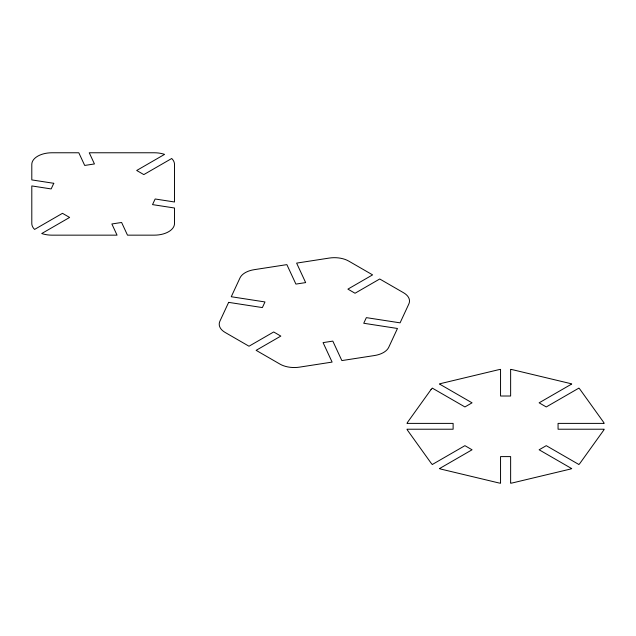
<?xml version="1.0" encoding="UTF-8"?>
<svg xmlns="http://www.w3.org/2000/svg" width="636" height="636" viewBox="0 0 636 636"><rect width="100%" height="100%" fill="white"/><g stroke="black" fill="none" stroke-linecap="round" stroke-linejoin="round"><path stroke-width="0.95" d="M53.774 183.303L51.166 188.932L31.8 185.935L31.8 223.506A20.185 11.655 0 0 0 34.598 229.421L62.479 213.322L69.618 217.44L41.73 233.539A20.185 11.655 0 0 0 51.985 235.153L117.048 235.153L111.864 223.975L121.611 222.473L127.494 235.153L154.325 235.153A20.185 11.655 0 0 0 174.51 223.506L174.51 208.012L152.537 204.617L155.144 198.989L174.51 201.986L174.51 164.414A20.185 11.655 0 0 0 171.712 158.499L143.823 174.598L136.692 170.48L164.573 154.381A20.185 11.655 0 0 0 154.325 152.767L89.255 152.767L94.446 163.945L84.699 165.447L78.808 152.767L51.985 152.767A20.185 11.655 0 0 0 31.8 164.414L31.8 179.909L53.774 183.303M228.642 302.362L219.905 321.188A20.185 11.655 0 0 0 225.128 332.437L249.002 346.223L273.695 331.968L280.826 336.086L256.133 350.341L280.007 364.126A20.185 11.655 0 0 0 299.5 367.139L332.111 362.091L323.072 342.621L332.819 341.111L341.858 360.588L374.461 355.54A20.185 11.655 0 0 0 388.731 347.304L397.468 328.478L363.744 323.263L366.352 317.634L400.084 322.85L408.821 304.024A20.185 11.655 0 0 0 403.598 292.767L379.724 278.989L355.039 293.244L347.9 289.126L372.593 274.871L348.719 261.086A20.185 11.655 0 0 0 329.225 258.073L296.622 263.113L305.654 282.591L295.907 284.093L286.868 264.624L254.265 269.664A20.185 11.655 0 0 0 239.995 277.908L231.258 296.734L264.981 301.949L262.374 307.578L228.642 302.362M431.041 389.566L407.883 421.851A20.185 11.655 0 0 0 406.984 423.393L453.118 423.393L453.118 429.221L406.984 429.221A20.185 11.655 0 0 0 407.883 430.763L431.041 463.04A20.185 11.655 0 0 0 432.297 464.503L464.924 445.669L472.055 449.787L439.436 468.621A20.185 11.655 0 0 0 441.964 469.352L497.869 482.716A20.185 11.655 0 0 0 500.548 483.233L500.548 456.6L510.636 456.6L510.636 483.233A20.185 11.655 0 0 0 513.316 482.716L569.228 469.352A20.185 11.655 0 0 0 571.748 468.621L539.129 449.787L546.268 445.669L578.887 464.503A20.185 11.655 0 0 0 580.143 463.04L603.302 430.763A20.185 11.655 0 0 0 604.2 429.221L558.066 429.221L558.066 423.393L604.2 423.393A20.185 11.655 0 0 0 603.302 421.851L580.143 389.566A20.185 11.655 0 0 0 578.887 388.111L546.268 406.945L539.129 402.827L571.748 383.993A20.185 11.655 0 0 0 569.228 383.262L513.316 369.89A20.185 11.655 0 0 0 510.636 369.373L510.636 396.013L500.548 396.013L500.548 369.373A20.185 11.655 0 0 0 497.869 369.89L441.964 383.262A20.185 11.655 0 0 0 439.436 383.993L472.055 402.827L464.924 406.945L432.297 388.111A20.185 11.655 0 0 0 431.041 389.566"/></g></svg>
